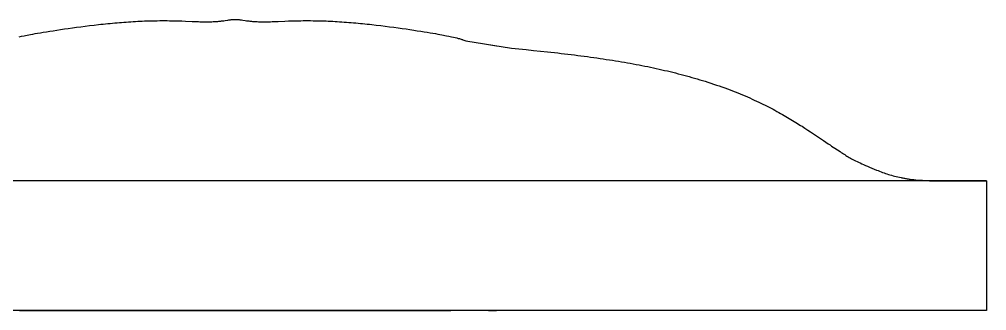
# Model space of a CAD drawing. Extents: x -260 to 260, y 0 to 101.
# Drawn here: x -74.8 to 260.4, y 0 to 101 of the extents above; entities that cross this region are included whole.
import ezdxf

# ---------------------------------------------------------------- set-up
doc = ezdxf.new("R2010")
doc.units = 0

# ---------------------------------------------------------------- blocks, each defined once
blk = doc.blocks.new('PART__FEATURE')
at = {"color": 0}
for p, q in [((-3.95, 100.5), (-3.47, 100.57)), ((-3.95, 100.5), (-3.47, 100.57)), ((-3.95, 100.5), (-3.47, 100.57)), ((-3.47, 100.57), (-2.61, 100.71)), ((-3.47, 100.57), (-2.61, 100.71)), ((-3.47, 100.57), (-2.61, 100.71)), ((-2.61, 100.71), (-2.2, 100.77)), ((-2.61, 100.71), (-2.2, 100.77)), ((-2.61, 100.71), (-2.2, 100.77)), ((-2.2, 100.77), (-1.79, 100.83)), ((-2.2, 100.77), (-1.79, 100.83)), ((-2.2, 100.77), (-1.79, 100.83)), ((-1.79, 100.83), (-1.59, 100.85)), ((-1.79, 100.83), (-1.59, 100.85)), ((-1.79, 100.83), (-1.59, 100.85)), ((-1.59, 100.85), (-1.38, 100.87)), ((-1.59, 100.85), (-1.38, 100.87)), ((-1.59, 100.85), (-1.38, 100.87)), ((-1.38, 100.87), (-1.17, 100.9)), ((-1.38, 100.87), (-1.17, 100.9)), ((-1.38, 100.87), (-1.17, 100.9)), ((-1.17, 100.9), (-0.95, 100.92)), ((-1.17, 100.9), (-0.95, 100.92)), ((-1.17, 100.9), (-0.95, 100.92)), ((-0.95, 100.92), (-0.73, 100.93)), ((-0.95, 100.92), (-0.73, 100.93)), ((-0.95, 100.92), (-0.73, 100.93)), ((-0.73, 100.93), (-0.49, 100.95)), ((-0.73, 100.93), (-0.49, 100.95)), ((-0.73, 100.93), (-0.49, 100.95)), ((-0.49, 100.95), (-0.25, 100.96)), ((-0.49, 100.95), (-0.25, 100.96)), ((-0.49, 100.95), (-0.25, 100.96)), ((-0.25, 100.96), (0, 100.96)), ((-0.25, 100.96), (0, 100.96)), ((-0.25, 100.96), (0, 100.96)), ((0, 100.96), (0.25, 100.96)), ((0, 100.96), (0.25, 100.96)), ((0, 100.96), (0.25, 100.96)), ((0.25, 100.96), (0.49, 100.95)), ((0.25, 100.96), (0.49, 100.95)), ((0.25, 100.96), (0.49, 100.95)), ((0.49, 100.95), (0.73, 100.93)), ((0.49, 100.95), (0.73, 100.93)), ((0.49, 100.95), (0.73, 100.93)), ((0.73, 100.93), (0.95, 100.92)), ((0.73, 100.93), (0.95, 100.92)), ((0.73, 100.93), (0.95, 100.92)), ((0.95, 100.92), (1.17, 100.9)), ((0.95, 100.92), (1.17, 100.9)), ((0.95, 100.92), (1.17, 100.9)), ((1.17, 100.9), (1.38, 100.87)), ((1.17, 100.9), (1.38, 100.87)), ((1.17, 100.9), (1.38, 100.87)), ((1.38, 100.87), (1.59, 100.85)), ((1.38, 100.87), (1.59, 100.85)), ((1.38, 100.87), (1.59, 100.85)), ((1.59, 100.85), (1.79, 100.83)), ((1.59, 100.85), (1.79, 100.83)), ((1.59, 100.85), (1.79, 100.83)), ((1.79, 100.83), (2.2, 100.77)), ((1.79, 100.83), (2.2, 100.77)), ((1.79, 100.83), (2.2, 100.77)), ((2.2, 100.77), (2.61, 100.71)), ((2.2, 100.77), (2.61, 100.71)), ((2.2, 100.77), (2.61, 100.71)), ((2.61, 100.71), (3.47, 100.57)), ((2.61, 100.71), (3.47, 100.57)), ((2.61, 100.71), (3.47, 100.57)), ((3.47, 100.57), (3.95, 100.5)), ((3.47, 100.57), (3.95, 100.5)), ((3.47, 100.57), (3.95, 100.5)), ((-63.08, 97.03), (-61.83, 97.22)), ((-63.08, 97.03), (-61.83, 97.22)), ((-63.08, 97.03), (-61.83, 97.22)), ((-61.83, 97.22), (-60.54, 97.42)), ((-61.83, 97.22), (-60.54, 97.42)), ((-61.83, 97.22), (-60.54, 97.42)), ((-60.54, 97.42), (-59.2, 97.62)), ((-60.54, 97.42), (-59.2, 97.62)), ((-60.54, 97.42), (-59.2, 97.62)), ((-59.2, 97.62), (-57.83, 97.81)), ((-59.2, 97.62), (-57.83, 97.81)), ((-59.2, 97.62), (-57.83, 97.81)), ((-57.83, 97.81), (-56.41, 98.01)), ((-57.83, 97.81), (-56.41, 98.01)), ((-57.83, 97.81), (-56.41, 98.01)), ((-56.41, 98.01), (-54.96, 98.21)), ((-56.41, 98.01), (-54.96, 98.21)), ((-56.41, 98.01), (-54.96, 98.21)), ((-54.96, 98.21), (-53.48, 98.41)), ((-54.96, 98.21), (-53.48, 98.41)), ((-54.96, 98.21), (-53.48, 98.41)), ((-53.48, 98.41), (-51.98, 98.6)), ((-53.48, 98.41), (-51.98, 98.6)), ((-53.48, 98.41), (-51.98, 98.6)), ((-51.98, 98.6), (-50.45, 98.79)), ((-51.98, 98.6), (-50.45, 98.79)), ((-51.98, 98.6), (-50.45, 98.79)), ((-50.45, 98.79), (-48.89, 98.97)), ((-50.45, 98.79), (-48.89, 98.97)), ((-50.45, 98.79), (-48.89, 98.97)), ((-48.89, 98.97), (-47.33, 99.15)), ((-48.89, 98.97), (-47.33, 99.15)), ((-48.89, 98.97), (-47.33, 99.15)), ((-47.33, 99.15), (-46.54, 99.24)), ((-47.33, 99.15), (-46.54, 99.24)), ((-47.33, 99.15), (-46.54, 99.24)), ((-46.54, 99.24), (-45.74, 99.32)), ((-46.54, 99.24), (-45.74, 99.32)), ((-46.54, 99.24), (-45.74, 99.32)), ((-45.74, 99.32), (-44.95, 99.4)), ((-45.74, 99.32), (-44.95, 99.4)), ((-45.74, 99.32), (-44.95, 99.4)), ((-44.95, 99.4), (-44.15, 99.48)), ((-44.95, 99.4), (-44.15, 99.48)), ((-44.95, 99.4), (-44.15, 99.48)), ((-44.15, 99.48), (-43.35, 99.56)), ((-44.15, 99.48), (-43.35, 99.56)), ((-44.15, 99.48), (-43.35, 99.56)), ((-43.35, 99.56), (-42.55, 99.64)), ((-43.35, 99.56), (-42.55, 99.64)), ((-43.35, 99.56), (-42.55, 99.64)), ((-42.55, 99.64), (-41.75, 99.71)), ((-42.55, 99.64), (-41.75, 99.71)), ((-42.55, 99.64), (-41.75, 99.71)), ((-41.75, 99.71), (-40.95, 99.78)), ((-41.75, 99.71), (-40.95, 99.78)), ((-41.75, 99.71), (-40.95, 99.78)), ((-40.95, 99.78), (-40.15, 99.85)), ((-40.95, 99.78), (-40.15, 99.85)), ((-40.95, 99.78), (-40.15, 99.85)), ((-40.15, 99.85), (-39.35, 99.92)), ((-40.15, 99.85), (-39.35, 99.92)), ((-40.15, 99.85), (-39.35, 99.92)), ((-39.35, 99.92), (-38.55, 99.98)), ((-39.35, 99.92), (-38.55, 99.98)), ((-39.35, 99.92), (-38.55, 99.98)), ((-38.55, 99.98), (-37.75, 100.04)), ((-38.55, 99.98), (-37.75, 100.04)), ((-38.55, 99.98), (-37.75, 100.04)), ((-37.75, 100.04), (-36.95, 100.1)), ((-37.75, 100.04), (-36.95, 100.1)), ((-37.75, 100.04), (-36.95, 100.1)), ((-36.95, 100.1), (-36.16, 100.15)), ((-36.95, 100.1), (-36.16, 100.15)), ((-36.95, 100.1), (-36.16, 100.15)), ((-36.16, 100.15), (-35.37, 100.2)), ((-36.16, 100.15), (-35.37, 100.2)), ((-36.16, 100.15), (-35.37, 100.2)), ((-35.37, 100.2), (-34.58, 100.25)), ((-35.37, 100.2), (-34.58, 100.25)), ((-35.37, 100.2), (-34.58, 100.25)), ((-34.58, 100.25), (-33.79, 100.29)), ((-34.58, 100.25), (-33.79, 100.29)), ((-34.58, 100.25), (-33.79, 100.29)), ((-33.79, 100.29), (-33.01, 100.33)), ((-33.79, 100.29), (-33.01, 100.33)), ((-33.79, 100.29), (-33.01, 100.33)), ((-33.01, 100.33), (-32.23, 100.37)), ((-33.01, 100.33), (-32.23, 100.37)), ((-33.01, 100.33), (-32.23, 100.37)), ((-32.23, 100.37), (-31.46, 100.4)), ((-32.23, 100.37), (-31.46, 100.4)), ((-32.23, 100.37), (-31.46, 100.4)), ((-31.46, 100.4), (-30.69, 100.42)), ((-31.46, 100.4), (-30.69, 100.42)), ((-31.46, 100.4), (-30.69, 100.42)), ((-30.69, 100.42), (-29.93, 100.45)), ((-30.69, 100.42), (-29.93, 100.45)), ((-30.69, 100.42), (-29.93, 100.45)), ((-29.93, 100.45), (-28.93, 100.47)), ((-29.93, 100.45), (-28.93, 100.47)), ((-29.93, 100.45), (-28.93, 100.47)), ((-28.93, 100.47), (-27.97, 100.49)), ((-28.93, 100.47), (-27.97, 100.49)), ((-28.93, 100.47), (-27.97, 100.49)), ((-27.97, 100.49), (-27.03, 100.5)), ((-27.97, 100.49), (-27.03, 100.5)), ((-27.97, 100.49), (-27.03, 100.5)), ((-27.03, 100.5), (-26.13, 100.51)), ((-27.03, 100.5), (-26.13, 100.51)), ((-27.03, 100.5), (-26.13, 100.51)), ((-26.13, 100.51), (-25.25, 100.52)), ((-26.13, 100.51), (-25.25, 100.52)), ((-26.13, 100.51), (-25.25, 100.52)), ((-25.25, 100.52), (-24.39, 100.51)), ((-25.25, 100.52), (-24.39, 100.51)), ((-25.25, 100.52), (-24.39, 100.51)), ((-24.39, 100.51), (-23.57, 100.51)), ((-24.39, 100.51), (-23.57, 100.51)), ((-24.39, 100.51), (-23.57, 100.51)), ((-23.57, 100.51), (-22.77, 100.5)), ((-23.57, 100.51), (-22.77, 100.5)), ((-23.57, 100.51), (-22.77, 100.5)), ((-22.77, 100.5), (-22, 100.49)), ((-22.77, 100.5), (-22, 100.49)), ((-22.77, 100.5), (-22, 100.49)), ((-22, 100.49), (-21.24, 100.47)), ((-22, 100.49), (-21.24, 100.47)), ((-22, 100.49), (-21.24, 100.47)), ((-21.24, 100.47), (-20.52, 100.46)), ((-21.24, 100.47), (-20.52, 100.46)), ((-21.24, 100.47), (-20.52, 100.46)), ((-20.52, 100.46), (-19.81, 100.44)), ((-20.52, 100.46), (-19.81, 100.44)), ((-20.52, 100.46), (-19.81, 100.44)), ((-19.81, 100.44), (-19.13, 100.42)), ((-19.81, 100.44), (-19.13, 100.42)), ((-19.81, 100.44), (-19.13, 100.42)), ((-19.13, 100.42), (-18.46, 100.39)), ((-19.13, 100.42), (-18.46, 100.39)), ((-19.13, 100.42), (-18.46, 100.39)), ((-18.46, 100.39), (-17.19, 100.34)), ((-18.46, 100.39), (-17.19, 100.34)), ((-18.46, 100.39), (-17.19, 100.34)), ((-17.19, 100.34), (-14.87, 100.24)), ((-17.19, 100.34), (-14.87, 100.24)), ((-17.19, 100.34), (-14.87, 100.24)), ((-14.87, 100.24), (-13.79, 100.2)), ((-14.87, 100.24), (-13.79, 100.2)), ((-14.87, 100.24), (-13.79, 100.2)), ((-13.79, 100.2), (-12.77, 100.16)), ((-13.79, 100.2), (-12.77, 100.16)), ((-13.79, 100.2), (-12.77, 100.16)), ((-12.77, 100.16), (-12.28, 100.14)), ((-12.77, 100.16), (-12.28, 100.14)), ((-12.77, 100.16), (-12.28, 100.14)), ((-12.28, 100.14), (-11.8, 100.12)), ((-12.28, 100.14), (-11.8, 100.12)), ((-12.28, 100.14), (-11.8, 100.12)), ((-11.8, 100.12), (-11.33, 100.11)), ((-11.8, 100.12), (-11.33, 100.11)), ((-11.8, 100.12), (-11.33, 100.11)), ((-11.33, 100.11), (-10.86, 100.11)), ((-11.33, 100.11), (-10.86, 100.11)), ((-11.33, 100.11), (-10.86, 100.11)), ((-10.86, 100.11), (-10.41, 100.1)), ((-10.86, 100.11), (-10.41, 100.1)), ((-10.86, 100.11), (-10.41, 100.1)), ((-10.41, 100.1), (-9.96, 100.1)), ((-10.41, 100.1), (-9.96, 100.1)), ((-10.41, 100.1), (-9.96, 100.1)), ((-9.96, 100.1), (-9.51, 100.11)), ((-9.96, 100.1), (-9.51, 100.11)), ((-9.96, 100.1), (-9.51, 100.11)), ((-9.51, 100.11), (-9.08, 100.12)), ((-9.51, 100.11), (-9.08, 100.12)), ((-9.51, 100.11), (-9.08, 100.12)), ((-9.08, 100.12), (-8.56, 100.13)), ((-9.08, 100.12), (-8.56, 100.13)), ((-9.08, 100.12), (-8.56, 100.13)), ((-8.56, 100.13), (-8.08, 100.15)), ((-8.56, 100.13), (-8.08, 100.15)), ((-8.56, 100.13), (-8.08, 100.15)), ((-8.08, 100.15), (-7.62, 100.17)), ((-8.08, 100.15), (-7.62, 100.17)), ((-8.08, 100.15), (-7.62, 100.17)), ((-7.62, 100.17), (-7.19, 100.19)), ((-7.62, 100.17), (-7.19, 100.19)), ((-7.62, 100.17), (-7.19, 100.19)), ((-7.19, 100.19), (-6.78, 100.22)), ((-7.19, 100.19), (-6.78, 100.22)), ((-7.19, 100.19), (-6.78, 100.22)), ((-6.78, 100.22), (-6.4, 100.25)), ((-6.78, 100.22), (-6.4, 100.25)), ((-6.78, 100.22), (-6.4, 100.25)), ((-6.4, 100.25), (-6.03, 100.27)), ((-6.4, 100.25), (-6.03, 100.27)), ((-6.4, 100.25), (-6.03, 100.27)), ((-6.03, 100.27), (-5.68, 100.3)), ((-6.03, 100.27), (-5.68, 100.3)), ((-6.03, 100.27), (-5.68, 100.3)), ((-5.68, 100.3), (-5.36, 100.34)), ((-5.68, 100.3), (-5.36, 100.34)), ((-5.68, 100.3), (-5.36, 100.34)), ((-5.36, 100.34), (-5.04, 100.37)), ((-5.36, 100.34), (-5.04, 100.37)), ((-5.36, 100.34), (-5.04, 100.37)), ((-5.04, 100.37), (-4.75, 100.4)), ((-5.04, 100.37), (-4.75, 100.4)), ((-5.04, 100.37), (-4.75, 100.4)), ((-4.75, 100.4), (-4.47, 100.43)), ((-4.75, 100.4), (-4.47, 100.43)), ((-4.75, 100.4), (-4.47, 100.43)), ((-4.47, 100.43), (-3.95, 100.5)), ((-4.47, 100.43), (-3.95, 100.5)), ((-4.47, 100.43), (-3.95, 100.5)), ((3.95, 100.5), (4.47, 100.43)), ((3.95, 100.5), (4.47, 100.43)), ((3.95, 100.5), (4.47, 100.43)), ((4.47, 100.43), (4.75, 100.4)), ((4.47, 100.43), (4.75, 100.4)), ((4.47, 100.43), (4.75, 100.4)), ((4.75, 100.4), (5.04, 100.37)), ((4.75, 100.4), (5.04, 100.37)), ((4.75, 100.4), (5.04, 100.37)), ((5.04, 100.37), (5.36, 100.34)), ((5.04, 100.37), (5.36, 100.34)), ((5.04, 100.37), (5.36, 100.34)), ((5.36, 100.34), (5.68, 100.3)), ((5.36, 100.34), (5.68, 100.3)), ((5.36, 100.34), (5.68, 100.3)), ((5.68, 100.3), (6.03, 100.27)), ((5.68, 100.3), (6.03, 100.27)), ((5.68, 100.3), (6.03, 100.27)), ((6.03, 100.27), (6.4, 100.25)), ((6.03, 100.27), (6.4, 100.25)), ((6.03, 100.27), (6.4, 100.25)), ((6.4, 100.25), (6.78, 100.22)), ((6.4, 100.25), (6.78, 100.22)), ((6.4, 100.25), (6.78, 100.22)), ((6.78, 100.22), (7.19, 100.19)), ((6.78, 100.22), (7.19, 100.19)), ((6.78, 100.22), (7.19, 100.19)), ((7.19, 100.19), (7.62, 100.17)), ((7.19, 100.19), (7.62, 100.17)), ((7.19, 100.19), (7.62, 100.17)), ((7.62, 100.17), (8.08, 100.15)), ((7.62, 100.17), (8.08, 100.15)), ((7.62, 100.17), (8.08, 100.15)), ((8.08, 100.15), (8.56, 100.13)), ((8.08, 100.15), (8.56, 100.13)), ((8.08, 100.15), (8.56, 100.13)), ((8.56, 100.13), (9.08, 100.12)), ((8.56, 100.13), (9.08, 100.12)), ((8.56, 100.13), (9.08, 100.12)), ((9.08, 100.12), (9.51, 100.11)), ((9.08, 100.12), (9.51, 100.11)), ((9.08, 100.12), (9.51, 100.11)), ((9.51, 100.11), (9.96, 100.1)), ((9.51, 100.11), (9.96, 100.1)), ((9.51, 100.11), (9.96, 100.1)), ((9.96, 100.1), (10.41, 100.1)), ((9.96, 100.1), (10.41, 100.1)), ((9.96, 100.1), (10.41, 100.1)), ((10.41, 100.1), (10.86, 100.11)), ((10.41, 100.1), (10.86, 100.11)), ((10.41, 100.1), (10.86, 100.11)), ((10.86, 100.11), (11.33, 100.11)), ((10.86, 100.11), (11.33, 100.11)), ((10.86, 100.11), (11.33, 100.11)), ((11.33, 100.11), (11.8, 100.12)), ((11.33, 100.11), (11.8, 100.12)), ((11.33, 100.11), (11.8, 100.12)), ((11.8, 100.12), (12.28, 100.14)), ((11.8, 100.12), (12.28, 100.14)), ((11.8, 100.12), (12.28, 100.14)), ((12.28, 100.14), (12.77, 100.16)), ((12.28, 100.14), (12.77, 100.16)), ((12.28, 100.14), (12.77, 100.16)), ((12.77, 100.16), (13.79, 100.2)), ((12.77, 100.16), (13.79, 100.2)), ((12.77, 100.16), (13.79, 100.2)), ((13.79, 100.2), (14.87, 100.24)), ((13.79, 100.2), (14.87, 100.24)), ((13.79, 100.2), (14.87, 100.24)), ((14.87, 100.24), (17.19, 100.34)), ((14.87, 100.24), (17.19, 100.34)), ((14.87, 100.24), (17.19, 100.34)), ((17.19, 100.34), (18.46, 100.39)), ((17.19, 100.34), (18.46, 100.39)), ((17.19, 100.34), (18.46, 100.39)), ((18.46, 100.39), (19.13, 100.42)), ((18.46, 100.39), (19.13, 100.42)), ((18.46, 100.39), (19.13, 100.42)), ((19.13, 100.42), (19.81, 100.44)), ((19.13, 100.42), (19.81, 100.44)), ((19.13, 100.42), (19.81, 100.44)), ((19.81, 100.44), (20.52, 100.46)), ((19.81, 100.44), (20.52, 100.46)), ((19.81, 100.44), (20.52, 100.46)), ((20.52, 100.46), (21.24, 100.47)), ((20.52, 100.46), (21.24, 100.47)), ((20.52, 100.46), (21.24, 100.47)), ((21.24, 100.47), (22, 100.49)), ((21.24, 100.47), (22, 100.49)), ((21.24, 100.47), (22, 100.49)), ((22, 100.49), (22.77, 100.5)), ((22, 100.49), (22.77, 100.5)), ((22, 100.49), (22.77, 100.5)), ((22.77, 100.5), (23.57, 100.51)), ((22.77, 100.5), (23.57, 100.51)), ((22.77, 100.5), (23.57, 100.51)), ((23.57, 100.51), (24.39, 100.51)), ((23.57, 100.51), (24.39, 100.51)), ((23.57, 100.51), (24.39, 100.51)), ((24.39, 100.51), (25.25, 100.52)), ((24.39, 100.51), (25.25, 100.52)), ((24.39, 100.51), (25.25, 100.52)), ((25.25, 100.52), (26.13, 100.51)), ((25.25, 100.52), (26.13, 100.51)), ((25.25, 100.52), (26.13, 100.51)), ((26.13, 100.51), (27.03, 100.5)), ((26.13, 100.51), (27.03, 100.5)), ((26.13, 100.51), (27.03, 100.5)), ((27.03, 100.5), (27.97, 100.49)), ((27.03, 100.5), (27.97, 100.49)), ((27.03, 100.5), (27.97, 100.49)), ((27.97, 100.49), (28.93, 100.47)), ((27.97, 100.49), (28.93, 100.47)), ((27.97, 100.49), (28.93, 100.47)), ((28.93, 100.47), (29.93, 100.45)), ((28.93, 100.47), (29.93, 100.45)), ((28.93, 100.47), (29.93, 100.45)), ((29.93, 100.45), (30.69, 100.42)), ((29.93, 100.45), (30.69, 100.42)), ((29.93, 100.45), (30.69, 100.42)), ((30.69, 100.42), (31.46, 100.4)), ((30.69, 100.42), (31.46, 100.4)), ((30.69, 100.42), (31.46, 100.4)), ((31.46, 100.4), (32.23, 100.37)), ((31.46, 100.4), (32.23, 100.37)), ((31.46, 100.4), (32.23, 100.37)), ((32.23, 100.37), (33.01, 100.33)), ((32.23, 100.37), (33.01, 100.33)), ((32.23, 100.37), (33.01, 100.33)), ((33.01, 100.33), (33.79, 100.29)), ((33.01, 100.33), (33.79, 100.29)), ((33.01, 100.33), (33.79, 100.29)), ((33.79, 100.29), (34.58, 100.25)), ((33.79, 100.29), (34.58, 100.25)), ((33.79, 100.29), (34.58, 100.25)), ((34.58, 100.25), (35.37, 100.2)), ((34.58, 100.25), (35.37, 100.2)), ((34.58, 100.25), (35.37, 100.2)), ((35.37, 100.2), (36.16, 100.15)), ((35.37, 100.2), (36.16, 100.15)), ((35.37, 100.2), (36.16, 100.15)), ((36.16, 100.15), (36.95, 100.1)), ((36.16, 100.15), (36.95, 100.1)), ((36.16, 100.15), (36.95, 100.1)), ((36.95, 100.1), (37.75, 100.04)), ((36.95, 100.1), (37.75, 100.04)), ((36.95, 100.1), (37.75, 100.04)), ((37.75, 100.04), (38.55, 99.98)), ((37.75, 100.04), (38.55, 99.98)), ((37.75, 100.04), (38.55, 99.98)), ((38.55, 99.98), (39.35, 99.92)), ((38.55, 99.98), (39.35, 99.92)), ((38.55, 99.98), (39.35, 99.92)), ((39.35, 99.92), (40.15, 99.85)), ((39.35, 99.92), (40.15, 99.85)), ((39.35, 99.92), (40.15, 99.85)), ((40.15, 99.85), (40.95, 99.78)), ((40.15, 99.85), (40.95, 99.78)), ((40.15, 99.85), (40.95, 99.78)), ((40.95, 99.78), (41.75, 99.71)), ((40.95, 99.78), (41.75, 99.71)), ((40.95, 99.78), (41.75, 99.71)), ((41.75, 99.71), (42.55, 99.64)), ((41.75, 99.71), (42.55, 99.64)), ((41.75, 99.71), (42.55, 99.64)), ((42.55, 99.64), (43.35, 99.56)), ((42.55, 99.64), (43.35, 99.56)), ((42.55, 99.64), (43.35, 99.56)), ((43.35, 99.56), (44.15, 99.48)), ((43.35, 99.56), (44.15, 99.48)), ((43.35, 99.56), (44.15, 99.48)), ((44.15, 99.48), (44.95, 99.4)), ((44.15, 99.48), (44.95, 99.4)), ((44.15, 99.48), (44.95, 99.4)), ((44.95, 99.4), (45.74, 99.32)), ((44.95, 99.4), (45.74, 99.32)), ((44.95, 99.4), (45.74, 99.32)), ((45.74, 99.32), (46.54, 99.24)), ((45.74, 99.32), (46.54, 99.24)), ((45.74, 99.32), (46.54, 99.24)), ((46.54, 99.24), (47.33, 99.15)), ((46.54, 99.24), (47.33, 99.15)), ((46.54, 99.24), (47.33, 99.15)), ((47.33, 99.15), (48.89, 98.97)), ((47.33, 99.15), (48.89, 98.97)), ((47.33, 99.15), (48.89, 98.97)), ((48.89, 98.97), (50.45, 98.79)), ((48.89, 98.97), (50.45, 98.79)), ((48.89, 98.97), (50.45, 98.79)), ((50.45, 98.79), (51.98, 98.6)), ((50.45, 98.79), (51.98, 98.6)), ((50.45, 98.79), (51.98, 98.6)), ((51.98, 98.6), (53.48, 98.41)), ((51.98, 98.6), (53.48, 98.41)), ((51.98, 98.6), (53.48, 98.41)), ((53.48, 98.41), (54.96, 98.21)), ((53.48, 98.41), (54.96, 98.21)), ((53.48, 98.41), (54.96, 98.21)), ((54.96, 98.21), (56.41, 98.01)), ((54.96, 98.21), (56.41, 98.01)), ((54.96, 98.21), (56.41, 98.01)), ((56.41, 98.01), (57.83, 97.81)), ((56.41, 98.01), (57.83, 97.81)), ((56.41, 98.01), (57.83, 97.81)), ((57.83, 97.81), (59.2, 97.62)), ((57.83, 97.81), (59.2, 97.62)), ((57.83, 97.81), (59.2, 97.62)), ((59.2, 97.62), (60.54, 97.42)), ((59.2, 97.62), (60.54, 97.42)), ((59.2, 97.62), (60.54, 97.42)), ((60.54, 97.42), (61.83, 97.22)), ((60.54, 97.42), (61.83, 97.22)), ((60.54, 97.42), (61.83, 97.22)), ((61.83, 97.22), (63.08, 97.03)), ((61.83, 97.22), (63.08, 97.03)), ((61.83, 97.22), (63.08, 97.03)), ((-74.88, 94.95), (-74.06, 95.12)), ((-74.88, 94.95), (-74.06, 95.12)), ((-74.88, 94.95), (-74.06, 95.12)), ((-74.06, 95.12), (-73.15, 95.3)), ((-74.06, 95.12), (-73.15, 95.3)), ((-74.06, 95.12), (-73.15, 95.3)), ((-73.15, 95.3), (-72.66, 95.4)), ((-73.15, 95.3), (-72.66, 95.4)), ((-73.15, 95.3), (-72.66, 95.4)), ((-72.66, 95.4), (-72.13, 95.5)), ((-72.66, 95.4), (-72.13, 95.5)), ((-72.66, 95.4), (-72.13, 95.5)), ((-72.13, 95.5), (-71.56, 95.6)), ((-72.13, 95.5), (-71.56, 95.6)), ((-72.13, 95.5), (-71.56, 95.6)), ((-71.56, 95.6), (-70.9, 95.72)), ((-71.56, 95.6), (-70.9, 95.72)), ((-71.56, 95.6), (-70.9, 95.72)), ((-70.9, 95.72), (-70.16, 95.86)), ((-70.9, 95.72), (-70.16, 95.86)), ((-70.9, 95.72), (-70.16, 95.86)), ((-70.16, 95.86), (-69.34, 96)), ((-70.16, 95.86), (-69.34, 96)), ((-70.16, 95.86), (-69.34, 96)), ((-69.34, 96), (-68.46, 96.15)), ((-69.34, 96), (-68.46, 96.15)), ((-69.34, 96), (-68.46, 96.15)), ((-68.46, 96.15), (-67.51, 96.32)), ((-68.46, 96.15), (-67.51, 96.32)), ((-68.46, 96.15), (-67.51, 96.32)), ((-67.51, 96.32), (-66.49, 96.49)), ((-67.51, 96.32), (-66.49, 96.49)), ((-67.51, 96.32), (-66.49, 96.49)), ((-66.49, 96.49), (-65.41, 96.66)), ((-66.49, 96.49), (-65.41, 96.66)), ((-66.49, 96.49), (-65.41, 96.66)), ((-65.41, 96.66), (-64.27, 96.85)), ((-65.41, 96.66), (-64.27, 96.85)), ((-65.41, 96.66), (-64.27, 96.85)), ((-64.27, 96.85), (-63.08, 97.03)), ((-64.27, 96.85), (-63.08, 97.03)), ((-64.27, 96.85), (-63.08, 97.03)), ((63.08, 97.03), (64.27, 96.85)), ((63.08, 97.03), (64.27, 96.85)), ((63.08, 97.03), (64.27, 96.85)), ((64.27, 96.85), (65.41, 96.66)), ((64.27, 96.85), (65.41, 96.66)), ((64.27, 96.85), (65.41, 96.66)), ((65.41, 96.66), (66.49, 96.49)), ((65.41, 96.66), (66.49, 96.49)), ((65.41, 96.66), (66.49, 96.49)), ((66.49, 96.49), (67.51, 96.32)), ((66.49, 96.49), (67.51, 96.32)), ((66.49, 96.49), (67.51, 96.32)), ((67.51, 96.32), (68.46, 96.15)), ((67.51, 96.32), (68.46, 96.15)), ((67.51, 96.32), (68.46, 96.15)), ((68.46, 96.15), (69.34, 96)), ((68.46, 96.15), (69.34, 96)), ((68.46, 96.15), (69.34, 96)), ((69.34, 96), (70.16, 95.86)), ((69.34, 96), (70.16, 95.86)), ((69.34, 96), (70.16, 95.86)), ((70.16, 95.86), (70.9, 95.72)), ((70.16, 95.86), (70.9, 95.72)), ((70.16, 95.86), (70.9, 95.72)), ((70.9, 95.72), (71.56, 95.6)), ((70.9, 95.72), (71.56, 95.6)), ((70.9, 95.72), (71.56, 95.6)), ((71.56, 95.6), (72.13, 95.5)), ((71.56, 95.6), (72.13, 95.5)), ((71.56, 95.6), (72.13, 95.5)), ((72.13, 95.5), (72.66, 95.4)), ((72.13, 95.5), (72.66, 95.4)), ((72.13, 95.5), (72.66, 95.4)), ((72.66, 95.4), (73.15, 95.3)), ((72.66, 95.4), (73.15, 95.3)), ((72.66, 95.4), (73.15, 95.3)), ((73.15, 95.3), (74.06, 95.12)), ((73.15, 95.3), (74.06, 95.12)), ((73.15, 95.3), (74.06, 95.12)), ((74.06, 95.12), (74.88, 94.95)), ((74.06, 95.12), (74.88, 94.95)), ((74.06, 95.12), (74.88, 94.95)), ((74.88, 94.95), (75.6, 94.79)), ((74.88, 94.95), (75.6, 94.79)), ((74.88, 94.95), (75.6, 94.79)), ((75.6, 94.79), (76.23, 94.64)), ((75.6, 94.79), (76.23, 94.64)), ((75.6, 94.79), (76.23, 94.64)), ((76.23, 94.64), (76.78, 94.51)), ((76.23, 94.64), (76.78, 94.51)), ((76.23, 94.64), (76.78, 94.51)), ((76.78, 94.51), (77.25, 94.38)), ((76.78, 94.51), (77.25, 94.38)), ((76.78, 94.51), (77.25, 94.38)), ((77.25, 94.38), (77.65, 94.28)), ((77.25, 94.38), (77.65, 94.28)), ((77.25, 94.38), (77.65, 94.28)), ((77.65, 94.28), (77.98, 94.18)), ((77.65, 94.28), (77.98, 94.18)), ((77.65, 94.28), (77.98, 94.18)), ((77.98, 94.18), (78.26, 94.09)), ((77.98, 94.18), (78.26, 94.09)), ((77.98, 94.18), (78.26, 94.09)), ((78.26, 94.09), (78.47, 94.02)), ((78.26, 94.09), (78.47, 94.02)), ((78.26, 94.09), (78.47, 94.02)), ((78.47, 94.02), (78.63, 93.97)), ((78.47, 94.02), (78.63, 93.97)), ((78.47, 94.02), (78.63, 93.97)), ((78.63, 93.97), (78.75, 93.92)), ((78.63, 93.97), (78.75, 93.92)), ((78.63, 93.97), (78.75, 93.92)), ((78.75, 93.92), (78.83, 93.89)), ((78.75, 93.92), (78.83, 93.89)), ((78.75, 93.92), (78.83, 93.89)), ((78.83, 93.89), (78.89, 93.86)), ((78.83, 93.89), (78.89, 93.86)), ((78.83, 93.89), (78.89, 93.86)), ((78.89, 93.86), (79.85, 93.5)), ((78.89, 93.86), (79.85, 93.5)), ((78.89, 93.86), (79.85, 93.5)), ((79.85, 93.5), (95.73, 90.97)), ((79.85, 93.5), (95.73, 90.97)), ((79.85, 93.5), (95.73, 90.97)), ((87.73, 92.24, 56.21), (90.53, 91.79, 39.01)), ((87.73, 92.24, 82.96), (90.53, 91.79, 65.76)), ((95.73, 90.97), (98.29, 90.72)), ((95.73, 90.97), (98.29, 90.72)), ((95.73, 90.97), (98.29, 90.72)), ((98.29, 90.72), (100.82, 90.47)), ((98.29, 90.72), (100.82, 90.47)), ((98.29, 90.72), (100.82, 90.47)), ((100.82, 90.47), (103.31, 90.22)), ((100.82, 90.47), (103.31, 90.22)), ((100.82, 90.47), (103.31, 90.22)), ((103.31, 90.22), (105.77, 89.97)), ((103.31, 90.22), (105.77, 89.97)), ((103.31, 90.22), (105.77, 89.97)), ((105.77, 89.97), (108.19, 89.71)), ((105.77, 89.97), (108.19, 89.71)), ((105.77, 89.97), (108.19, 89.71)), ((108.19, 89.71), (109.39, 89.58)), ((108.19, 89.71), (109.39, 89.58)), ((108.19, 89.71), (109.39, 89.58)), ((109.39, 89.58), (110.58, 89.44)), ((109.39, 89.58), (110.58, 89.44)), ((109.39, 89.58), (110.58, 89.44)), ((110.58, 89.44), (111.76, 89.31)), ((110.58, 89.44), (111.76, 89.31)), ((110.58, 89.44), (111.76, 89.31)), ((111.76, 89.31), (112.93, 89.18)), ((111.76, 89.31), (112.93, 89.18)), ((111.76, 89.31), (112.93, 89.18)), ((112.93, 89.18), (114.09, 89.04)), ((112.93, 89.18), (114.09, 89.04)), ((112.93, 89.18), (114.09, 89.04)), ((114.09, 89.04), (115.25, 88.9)), ((114.09, 89.04), (115.25, 88.9)), ((114.09, 89.04), (115.25, 88.9)), ((115.25, 88.9), (116.4, 88.76)), ((115.25, 88.9), (116.4, 88.76)), ((115.25, 88.9), (116.4, 88.76)), ((116.4, 88.76), (117.54, 88.62)), ((116.4, 88.76), (117.54, 88.62)), ((116.4, 88.76), (117.54, 88.62)), ((117.54, 88.62), (118.67, 88.48)), ((117.54, 88.62), (118.67, 88.48)), ((117.54, 88.62), (118.67, 88.48)), ((118.67, 88.48), (119.8, 88.33)), ((118.67, 88.48), (119.8, 88.33)), ((118.67, 88.48), (119.8, 88.33)), ((119.8, 88.33), (120.92, 88.19)), ((119.8, 88.33), (120.92, 88.19)), ((119.8, 88.33), (120.92, 88.19)), ((120.92, 88.19), (122.03, 88.04)), ((120.92, 88.19), (122.03, 88.04)), ((120.92, 88.19), (122.03, 88.04)), ((122.03, 88.04), (123.13, 87.89)), ((122.03, 88.04), (123.13, 87.89)), ((122.03, 88.04), (123.13, 87.89)), ((123.13, 87.89), (124.23, 87.74)), ((123.13, 87.89), (124.23, 87.74)), ((123.13, 87.89), (124.23, 87.74)), ((124.23, 87.74), (125.32, 87.58)), ((124.23, 87.74), (125.32, 87.58)), ((124.23, 87.74), (125.32, 87.58)), ((125.32, 87.58), (126.41, 87.42)), ((125.32, 87.58), (126.41, 87.42)), ((125.32, 87.58), (126.41, 87.42)), ((126.41, 87.42), (127.48, 87.27)), ((126.41, 87.42), (127.48, 87.27)), ((126.41, 87.42), (127.48, 87.27)), ((127.48, 87.27), (128.55, 87.1)), ((127.48, 87.27), (128.55, 87.1)), ((127.48, 87.27), (128.55, 87.1)), ((128.55, 87.1), (129.62, 86.94)), ((128.55, 87.1), (129.62, 86.94)), ((128.55, 87.1), (129.62, 86.94)), ((129.62, 86.94), (130.67, 86.78)), ((129.62, 86.94), (130.67, 86.78)), ((129.62, 86.94), (130.67, 86.78)), ((130.67, 86.78), (131.73, 86.61)), ((130.67, 86.78), (131.73, 86.61)), ((130.67, 86.78), (131.73, 86.61)), ((131.73, 86.61), (132.77, 86.44)), ((131.73, 86.61), (132.77, 86.44)), ((131.73, 86.61), (132.77, 86.44)), ((132.77, 86.44), (133.81, 86.26)), ((132.77, 86.44), (133.81, 86.26)), ((132.77, 86.44), (133.81, 86.26)), ((133.81, 86.26), (134.84, 86.09)), ((133.81, 86.26), (134.84, 86.09)), ((133.81, 86.26), (134.84, 86.09)), ((134.84, 86.09), (135.87, 85.91)), ((134.84, 86.09), (135.87, 85.91)), ((134.84, 86.09), (135.87, 85.91)), ((135.87, 85.91), (136.89, 85.72)), ((135.87, 85.91), (136.89, 85.72)), ((135.87, 85.91), (136.89, 85.72)), ((136.89, 85.72), (137.91, 85.54)), ((136.89, 85.72), (137.91, 85.54)), ((136.89, 85.72), (137.91, 85.54)), ((137.91, 85.54), (138.92, 85.35)), ((137.91, 85.54), (138.92, 85.35)), ((137.91, 85.54), (138.92, 85.35)), ((138.92, 85.35), (139.93, 85.16)), ((138.92, 85.35), (139.93, 85.16)), ((138.92, 85.35), (139.93, 85.16)), ((139.93, 85.16), (140.93, 84.97)), ((139.93, 85.16), (140.93, 84.97)), ((139.93, 85.16), (140.93, 84.97)), ((140.93, 84.97), (141.92, 84.77)), ((140.93, 84.97), (141.92, 84.77)), ((140.93, 84.97), (141.92, 84.77)), ((141.92, 84.77), (142.91, 84.57)), ((141.92, 84.77), (142.91, 84.57)), ((141.92, 84.77), (142.91, 84.57)), ((142.91, 84.57), (143.9, 84.37)), ((142.91, 84.57), (143.9, 84.37)), ((142.91, 84.57), (143.9, 84.37)), ((143.9, 84.37), (144.88, 84.16)), ((143.9, 84.37), (144.88, 84.16)), ((143.9, 84.37), (144.88, 84.16)), ((144.88, 84.16), (145.86, 83.95)), ((144.88, 84.16), (145.86, 83.95)), ((144.88, 84.16), (145.86, 83.95)), ((145.86, 83.95), (146.83, 83.73)), ((145.86, 83.95), (146.83, 83.73)), ((145.86, 83.95), (146.83, 83.73)), ((146.83, 83.73), (147.8, 83.52)), ((146.83, 83.73), (147.8, 83.52)), ((146.83, 83.73), (147.8, 83.52)), ((147.8, 83.52), (148.76, 83.29)), ((147.8, 83.52), (148.76, 83.29)), ((147.8, 83.52), (148.76, 83.29)), ((148.76, 83.29), (149.72, 83.07)), ((148.76, 83.29), (149.72, 83.07)), ((148.76, 83.29), (149.72, 83.07)), ((149.72, 83.07), (150.68, 82.84)), ((149.72, 83.07), (150.68, 82.84)), ((149.72, 83.07), (150.68, 82.84)), ((150.68, 82.84), (151.63, 82.61)), ((150.68, 82.84), (151.63, 82.61)), ((150.68, 82.84), (151.63, 82.61)), ((151.63, 82.61), (152.58, 82.37)), ((151.63, 82.61), (152.58, 82.37)), ((151.63, 82.61), (152.58, 82.37)), ((152.58, 82.37), (153.52, 82.13)), ((152.58, 82.37), (153.52, 82.13)), ((152.58, 82.37), (153.52, 82.13)), ((153.52, 82.13), (154.47, 81.89)), ((153.52, 82.13), (154.47, 81.89)), ((153.52, 82.13), (154.47, 81.89)), ((154.47, 81.89), (155.4, 81.64)), ((154.47, 81.89), (155.4, 81.64)), ((154.47, 81.89), (155.4, 81.64)), ((155.4, 81.64), (156.34, 81.38)), ((155.4, 81.64), (156.34, 81.38)), ((155.4, 81.64), (156.34, 81.38)), ((156.34, 81.38), (157.27, 81.13)), ((156.34, 81.38), (157.27, 81.13)), ((156.34, 81.38), (157.27, 81.13)), ((157.27, 81.13), (158.2, 80.86)), ((157.27, 81.13), (158.2, 80.86)), ((157.27, 81.13), (158.2, 80.86)), ((158.2, 80.86), (159.12, 80.6)), ((158.2, 80.86), (159.12, 80.6)), ((158.2, 80.86), (159.12, 80.6)), ((159.12, 80.6), (160.04, 80.33)), ((159.12, 80.6), (160.04, 80.33)), ((159.12, 80.6), (160.04, 80.33)), ((160.04, 80.33), (160.96, 80.05)), ((160.04, 80.33), (160.96, 80.05)), ((160.04, 80.33), (160.96, 80.05)), ((160.96, 80.05), (161.88, 79.77)), ((160.96, 80.05), (161.88, 79.77)), ((160.96, 80.05), (161.88, 79.77)), ((161.88, 79.77), (162.8, 79.49)), ((161.88, 79.77), (162.8, 79.49)), ((161.88, 79.77), (162.8, 79.49)), ((162.8, 79.49), (163.71, 79.2)), ((162.8, 79.49), (163.71, 79.2)), ((162.8, 79.49), (163.71, 79.2)), ((163.71, 79.2), (164.73, 78.87)), ((163.71, 79.2), (164.73, 78.87)), ((163.71, 79.2), (164.73, 78.87)), ((164.73, 78.87), (165.73, 78.54)), ((164.73, 78.87), (165.73, 78.54)), ((164.73, 78.87), (165.73, 78.54)), ((165.73, 78.54), (166.72, 78.2)), ((165.73, 78.54), (166.72, 78.2)), ((165.73, 78.54), (166.72, 78.2)), ((166.72, 78.2), (167.69, 77.87)), ((166.72, 78.2), (167.69, 77.87)), ((166.72, 78.2), (167.69, 77.87)), ((167.69, 77.87), (168.65, 77.53)), ((167.69, 77.87), (168.65, 77.53)), ((167.69, 77.87), (168.65, 77.53)), ((168.65, 77.53), (169.59, 77.19)), ((168.65, 77.53), (169.59, 77.19)), ((168.65, 77.53), (169.59, 77.19)), ((169.59, 77.19), (170.52, 76.85)), ((169.59, 77.19), (170.52, 76.85)), ((169.59, 77.19), (170.52, 76.85)), ((170.52, 76.85), (171.43, 76.5)), ((170.52, 76.85), (171.43, 76.5)), ((170.52, 76.85), (171.43, 76.5)), ((171.43, 76.5), (172.33, 76.16)), ((171.43, 76.5), (172.33, 76.16)), ((171.43, 76.5), (172.33, 76.16)), ((172.33, 76.16), (173.22, 75.81)), ((172.33, 76.16), (173.22, 75.81)), ((172.33, 76.16), (173.22, 75.81)), ((173.22, 75.81), (174.09, 75.46)), ((173.22, 75.81), (174.09, 75.46)), ((173.22, 75.81), (174.09, 75.46)), ((174.09, 75.46), (174.95, 75.11)), ((174.09, 75.46), (174.95, 75.11)), ((174.09, 75.46), (174.95, 75.11)), ((174.95, 75.11), (175.79, 74.76)), ((174.95, 75.11), (175.79, 74.76)), ((174.95, 75.11), (175.79, 74.76)), ((175.79, 74.76), (176.63, 74.41)), ((175.79, 74.76), (176.63, 74.41)), ((175.79, 74.76), (176.63, 74.41)), ((176.63, 74.41), (177.45, 74.06)), ((176.63, 74.41), (177.45, 74.06)), ((176.63, 74.41), (177.45, 74.06)), ((177.45, 74.06), (178.25, 73.71)), ((177.45, 74.06), (178.25, 73.71)), ((177.45, 74.06), (178.25, 73.71)), ((178.25, 73.71), (179.05, 73.35)), ((178.25, 73.71), (179.05, 73.35)), ((178.25, 73.71), (179.05, 73.35)), ((179.05, 73.35), (179.83, 73)), ((179.05, 73.35), (179.83, 73)), ((179.05, 73.35), (179.83, 73)), ((179.83, 73), (180.6, 72.64)), ((179.83, 73), (180.6, 72.64)), ((179.83, 73), (180.6, 72.64)), ((180.6, 72.64), (181.36, 72.28)), ((180.6, 72.64), (181.36, 72.28)), ((180.6, 72.64), (181.36, 72.28)), ((181.36, 72.28), (182.1, 71.93)), ((181.36, 72.28), (182.1, 71.93)), ((181.36, 72.28), (182.1, 71.93)), ((182.1, 71.93), (182.84, 71.57)), ((182.1, 71.93), (182.84, 71.57)), ((182.1, 71.93), (182.84, 71.57)), ((182.84, 71.57), (183.56, 71.21)), ((182.84, 71.57), (183.56, 71.21)), ((182.84, 71.57), (183.56, 71.21)), ((183.56, 71.21), (184.27, 70.86)), ((183.56, 71.21), (184.27, 70.86)), ((183.56, 71.21), (184.27, 70.86)), ((184.27, 70.86), (184.97, 70.5)), ((184.27, 70.86), (184.97, 70.5)), ((184.27, 70.86), (184.97, 70.5)), ((184.97, 70.5), (185.66, 70.14)), ((184.97, 70.5), (185.66, 70.14)), ((184.97, 70.5), (185.66, 70.14)), ((185.66, 70.14), (186.34, 69.79)), ((185.66, 70.14), (186.34, 69.79)), ((185.66, 70.14), (186.34, 69.79)), ((186.34, 69.79), (187, 69.43)), ((186.34, 69.79), (187, 69.43)), ((186.34, 69.79), (187, 69.43)), ((187, 69.43), (187.66, 69.08)), ((187, 69.43), (187.66, 69.08)), ((187, 69.43), (187.66, 69.08)), ((187.66, 69.08), (188.31, 68.72)), ((187.66, 69.08), (188.31, 68.72)), ((187.66, 69.08), (188.31, 68.72)), ((188.31, 68.72), (188.94, 68.37)), ((188.31, 68.72), (188.94, 68.37)), ((188.31, 68.72), (188.94, 68.37)), ((188.94, 68.37), (189.57, 68.02)), ((188.94, 68.37), (189.57, 68.02)), ((188.94, 68.37), (189.57, 68.02)), ((189.57, 68.02), (190.19, 67.66)), ((189.57, 68.02), (190.19, 67.66)), ((189.57, 68.02), (190.19, 67.66)), ((190.19, 67.66), (190.79, 67.31)), ((190.19, 67.66), (190.79, 67.31)), ((190.19, 67.66), (190.79, 67.31)), ((190.79, 67.31), (191.39, 66.96)), ((190.79, 67.31), (191.39, 66.96)), ((190.79, 67.31), (191.39, 66.96)), ((191.39, 66.96), (191.98, 66.62)), ((191.39, 66.96), (191.98, 66.62)), ((191.39, 66.96), (191.98, 66.62)), ((191.98, 66.62), (192.56, 66.27)), ((191.98, 66.62), (192.56, 66.27)), ((191.98, 66.62), (192.56, 66.27)), ((192.56, 66.27), (193.13, 65.92)), ((192.56, 66.27), (193.13, 65.92)), ((192.56, 66.27), (193.13, 65.92)), ((193.13, 65.92), (193.7, 65.58)), ((193.13, 65.92), (193.7, 65.58)), ((193.13, 65.92), (193.7, 65.58)), ((193.7, 65.58), (194.25, 65.24)), ((193.7, 65.58), (194.25, 65.24)), ((193.7, 65.58), (194.25, 65.24)), ((194.25, 65.24), (194.8, 64.9)), ((194.25, 65.24), (194.8, 64.9)), ((194.25, 65.24), (194.8, 64.9)), ((194.8, 64.9), (195.33, 64.56)), ((194.8, 64.9), (195.33, 64.56)), ((194.8, 64.9), (195.33, 64.56)), ((195.33, 64.56), (195.86, 64.22)), ((195.33, 64.56), (195.86, 64.22)), ((195.33, 64.56), (195.86, 64.22)), ((195.86, 64.22), (196.39, 63.89)), ((195.86, 64.22), (196.39, 63.89)), ((195.86, 64.22), (196.39, 63.89)), ((196.39, 63.89), (197.41, 63.23)), ((196.39, 63.89), (197.41, 63.23)), ((196.39, 63.89), (197.41, 63.23)), ((197.41, 63.23), (198.4, 62.58)), ((197.41, 63.23), (198.4, 62.58)), ((197.41, 63.23), (198.4, 62.58)), ((198.4, 62.58), (199.37, 61.94)), ((198.4, 62.58), (199.37, 61.94)), ((198.4, 62.58), (199.37, 61.94)), ((199.37, 61.94), (200.31, 61.31)), ((199.37, 61.94), (200.31, 61.31)), ((199.37, 61.94), (200.31, 61.31)), ((200.31, 61.31), (202.11, 60.09)), ((200.31, 61.31), (202.11, 60.09)), ((200.31, 61.31), (202.11, 60.09)), ((202.11, 60.09), (203.84, 58.93)), ((202.11, 60.09), (203.84, 58.93)), ((202.11, 60.09), (203.84, 58.93)), ((203.84, 58.93), (204.67, 58.38)), ((203.84, 58.93), (204.67, 58.38)), ((203.84, 58.93), (204.67, 58.38)), ((204.67, 58.38), (205.48, 57.84)), ((204.67, 58.38), (205.48, 57.84)), ((204.67, 58.38), (205.48, 57.84)), ((205.48, 57.84), (206.08, 57.44)), ((205.48, 57.84), (206.08, 57.44)), ((205.48, 57.84), (206.08, 57.44)), ((206.08, 57.44), (206.65, 57.06)), ((206.08, 57.44), (206.65, 57.06)), ((206.08, 57.44), (206.65, 57.06)), ((206.65, 57.06), (207.7, 56.36)), ((206.65, 57.06), (207.7, 56.36)), ((206.65, 57.06), (207.7, 56.36)), ((207.7, 56.36), (209.54, 55.13)), ((207.7, 56.36), (209.54, 55.13)), ((207.7, 56.36), (209.54, 55.13)), ((209.54, 55.13), (209.96, 54.85)), ((209.54, 55.13), (209.96, 54.85)), ((209.54, 55.13), (209.96, 54.85)), ((209.96, 54.85), (210.36, 54.59)), ((209.96, 54.85), (210.36, 54.59)), ((209.96, 54.85), (210.36, 54.59)), ((210.36, 54.59), (210.76, 54.33)), ((210.36, 54.59), (210.76, 54.33)), ((210.36, 54.59), (210.76, 54.33)), ((210.76, 54.33), (211.16, 54.08)), ((210.76, 54.33), (211.16, 54.08)), ((210.76, 54.33), (211.16, 54.08)), ((211.16, 54.08), (211.55, 53.83)), ((211.16, 54.08), (211.55, 53.83)), ((211.16, 54.08), (211.55, 53.83)), ((211.55, 53.83), (211.95, 53.59)), ((211.55, 53.83), (211.95, 53.59)), ((211.55, 53.83), (211.95, 53.59)), ((211.95, 53.59), (212.34, 53.35)), ((211.95, 53.59), (212.34, 53.35)), ((211.95, 53.59), (212.34, 53.35)), ((212.34, 53.35), (212.75, 53.11)), ((212.34, 53.35), (212.75, 53.11)), ((212.34, 53.35), (212.75, 53.11)), ((212.75, 53.11), (213.16, 52.88)), ((212.75, 53.11), (213.16, 52.88)), ((212.75, 53.11), (213.16, 52.88)), ((213.16, 52.88), (213.58, 52.65)), ((213.16, 52.88), (213.58, 52.65)), ((213.16, 52.88), (213.58, 52.65)), ((213.58, 52.65), (214.02, 52.41)), ((213.58, 52.65), (214.02, 52.41)), ((213.58, 52.65), (214.02, 52.41)), ((214.02, 52.41), (214.47, 52.17)), ((214.02, 52.41), (214.47, 52.17)), ((214.02, 52.41), (214.47, 52.17)), ((214.47, 52.17), (214.94, 51.93)), ((214.47, 52.17), (214.94, 51.93)), ((214.47, 52.17), (214.94, 51.93)), ((214.94, 51.93), (215.44, 51.69)), ((214.94, 51.93), (215.44, 51.69)), ((214.94, 51.93), (215.44, 51.69)), ((215.44, 51.69), (215.96, 51.44)), ((215.44, 51.69), (215.96, 51.44)), ((215.44, 51.69), (215.96, 51.44)), ((215.96, 51.44), (216.51, 51.18)), ((215.96, 51.44), (216.51, 51.18)), ((215.96, 51.44), (216.51, 51.18)), ((216.51, 51.18), (217.09, 50.91)), ((216.51, 51.18), (217.09, 50.91)), ((216.51, 51.18), (217.09, 50.91)), ((217.09, 50.91), (217.7, 50.64)), ((217.09, 50.91), (217.7, 50.64)), ((217.09, 50.91), (217.7, 50.64)), ((217.7, 50.64), (218.35, 50.35)), ((217.7, 50.64), (218.35, 50.35)), ((217.7, 50.64), (218.35, 50.35)), ((218.35, 50.35), (219.04, 50.06)), ((218.35, 50.35), (219.04, 50.06)), ((218.35, 50.35), (219.04, 50.06)), ((219.04, 50.06), (219.76, 49.75)), ((219.04, 50.06), (219.76, 49.75)), ((219.04, 50.06), (219.76, 49.75)), ((219.76, 49.75), (220.54, 49.42)), ((219.76, 49.75), (220.54, 49.42)), ((219.76, 49.75), (220.54, 49.42)), ((220.54, 49.42), (221.36, 49.08)), ((220.54, 49.42), (221.36, 49.08)), ((220.54, 49.42), (221.36, 49.08)), ((221.36, 49.08), (222.23, 48.73)), ((221.36, 49.08), (222.23, 48.73)), ((221.36, 49.08), (222.23, 48.73)), ((222.23, 48.73), (222.74, 48.52)), ((222.23, 48.73), (222.74, 48.52)), ((222.23, 48.73), (222.74, 48.52)), ((222.74, 48.52), (223.26, 48.32)), ((222.74, 48.52), (223.26, 48.32)), ((222.74, 48.52), (223.26, 48.32)), ((223.26, 48.32), (223.77, 48.12)), ((223.26, 48.32), (223.77, 48.12)), ((223.26, 48.32), (223.77, 48.12)), ((223.77, 48.12), (224.28, 47.93)), ((223.77, 48.12), (224.28, 47.93)), ((223.77, 48.12), (224.28, 47.93)), ((224.28, 47.93), (224.79, 47.75)), ((224.28, 47.93), (224.79, 47.75)), ((224.28, 47.93), (224.79, 47.75)), ((224.79, 47.75), (225.3, 47.57)), ((224.79, 47.75), (225.3, 47.57)), ((224.79, 47.75), (225.3, 47.57)), ((225.3, 47.57), (225.82, 47.39)), ((225.3, 47.57), (225.82, 47.39)), ((225.3, 47.57), (225.82, 47.39)), ((225.82, 47.39), (226.34, 47.23)), ((225.82, 47.39), (226.34, 47.23)), ((225.82, 47.39), (226.34, 47.23)), ((226.34, 47.23), (226.86, 47.07)), ((226.34, 47.23), (226.86, 47.07)), ((226.34, 47.23), (226.86, 47.07)), ((226.86, 47.07), (227.39, 46.91)), ((226.86, 47.07), (227.39, 46.91)), ((226.86, 47.07), (227.39, 46.91)), ((227.39, 46.91), (227.92, 46.76)), ((227.39, 46.91), (227.92, 46.76)), ((227.39, 46.91), (227.92, 46.76)), ((227.92, 46.76), (228.46, 46.62)), ((227.92, 46.76), (228.46, 46.62)), ((227.92, 46.76), (228.46, 46.62)), ((228.46, 46.62), (229.01, 46.48)), ((228.46, 46.62), (229.01, 46.48)), ((228.46, 46.62), (229.01, 46.48)), ((229.01, 46.48), (229.56, 46.35)), ((229.01, 46.48), (229.56, 46.35)), ((229.01, 46.48), (229.56, 46.35)), ((229.56, 46.35), (230.13, 46.22)), ((229.56, 46.35), (230.13, 46.22)), ((229.56, 46.35), (230.13, 46.22)), ((230.13, 46.22), (230.71, 46.1)), ((230.13, 46.22), (230.71, 46.1)), ((230.13, 46.22), (230.71, 46.1)), ((230.71, 46.1), (231, 46.04)), ((230.71, 46.1), (231, 46.04)), ((230.71, 46.1), (231, 46.04)), ((231, 46.04), (231.3, 45.99)), ((231, 46.04), (231.3, 45.99)), ((231, 46.04), (231.3, 45.99)), ((231.3, 45.99), (231.6, 45.93)), ((231.3, 45.99), (231.6, 45.93)), ((231.3, 45.99), (231.6, 45.93)), ((231.6, 45.93), (231.9, 45.88)), ((231.6, 45.93), (231.9, 45.88)), ((231.6, 45.93), (231.9, 45.88)), ((231.9, 45.88), (232.21, 45.82)), ((231.9, 45.88), (232.21, 45.82)), ((231.9, 45.88), (232.21, 45.82)), ((232.21, 45.82), (232.52, 45.77)), ((232.21, 45.82), (232.52, 45.77)), ((232.21, 45.82), (232.52, 45.77)), ((232.52, 45.77), (232.83, 45.72)), ((232.52, 45.77), (232.83, 45.72)), ((232.52, 45.77), (232.83, 45.72)), ((232.83, 45.72), (233.15, 45.68)), ((232.83, 45.72), (233.15, 45.68)), ((232.83, 45.72), (233.15, 45.68)), ((233.15, 45.68), (233.47, 45.63)), ((233.15, 45.68), (233.47, 45.63)), ((233.15, 45.68), (233.47, 45.63)), ((233.47, 45.63), (233.8, 45.59)), ((233.47, 45.63), (233.8, 45.59)), ((233.47, 45.63), (233.8, 45.59)), ((233.8, 45.59), (234.47, 45.5)), ((233.8, 45.59), (234.47, 45.5)), ((233.8, 45.59), (234.47, 45.5)), ((234.47, 45.5), (235.15, 45.42)), ((234.47, 45.5), (235.15, 45.42)), ((234.47, 45.5), (235.15, 45.42)), ((235.15, 45.42), (235.85, 45.35)), ((235.15, 45.42), (235.85, 45.35)), ((235.15, 45.42), (235.85, 45.35)), ((235.85, 45.35), (236.57, 45.28)), ((235.85, 45.35), (236.57, 45.28)), ((235.85, 45.35), (236.57, 45.28)), ((236.57, 45.28), (237.31, 45.22)), ((236.57, 45.28), (237.31, 45.22)), ((236.57, 45.28), (237.31, 45.22)), ((237.31, 45.22), (238.08, 45.17)), ((237.31, 45.22), (238.08, 45.17)), ((237.31, 45.22), (238.08, 45.17)), ((238.08, 45.17), (238.86, 45.12)), ((238.08, 45.17), (238.86, 45.12)), ((238.08, 45.17), (238.86, 45.12)), ((238.86, 45.12), (239.68, 45.07)), ((238.86, 45.12), (239.68, 45.07)), ((238.86, 45.12), (239.68, 45.07)), ((239.68, 45.07), (240.51, 45.04)), ((239.68, 45.07), (240.51, 45.04)), ((239.68, 45.07), (240.51, 45.04)), ((240.51, 45.04), (241.37, 45.01)), ((240.51, 45.04), (241.37, 45.01)), ((240.51, 45.04), (241.37, 45.01)), ((241.37, 45.01), (242.26, 44.98)), ((241.37, 45.01), (242.26, 44.98)), ((241.37, 45.01), (242.26, 44.98)), ((242.26, 44.98), (260.34, 44.99)), ((242.26, 44.98), (260.34, 44.99)), ((242.26, 44.98), (260.34, 44.99)), ((260.34, 44.99), (260.35, 0)), ((260.34, 44.99), (260.35, 0)), ((260.34, 44.99), (260.35, 0)), ((260.35, 0), (-260.35, 0)), ((260.35, 0), (-260.35, 0)), ((260.35, 0), (-260.35, 0)), ((244.47, 0, 0), (-244.47, 0, 0)), ((0, 0, -87.95), (0, 0, 318.45)), ((0, 0, 68.69), (0.01, 0, 68.69)), ((90.53, 0, 39.01), (87.73, 0, 56.21)), ((90.53, 0, 65.76), (87.73, 0, 82.96)), ((90.53, 0, 39.01), (87.73, 0, 56.21)), ((90.53, 0, 65.76), (87.73, 0, 82.96))]:
    blk.add_line(p, q, dxfattribs=at)
for points in [[(-59.02, 97.64), (-59.02, 97.64)], [(-14.07, 100.21), (-14.07, 100.21)], [(13.48, 100.18), (13.48, 100.18)], [(14.15, 100.21), (14.15, 100.21)], [(18.61, 100.4), (18.61, 100.4)], [(23.46, 100.51), (23.46, 100.51)], [(-63.31, 97), (-63.31, 97)], [(87.73, 92.24), (90.53, 91.79)], [(87.73, 92.24), (90.53, 91.79)], [(118.31, 88.52), (118.31, 88.52)], [(260.34, 44.99), (-260.35, 45)], [(-74.71, 0), (0, 0)], [(-74.49, 0), (-74.71, 0)], [(-69.95, 0), (-74.49, 0)], [(69.95, 0), (-69.95, 0)], [(-63.31, 0), (-63.31, 0)], [(-63.31, 0), (-63.31, 0)], [(-59.02, 0), (-59.02, 0)], [(-59.02, 0), (-59.02, 0)], [(-14.07, 0), (-14.07, 0)], [(-14.07, 0), (-14.07, 0)], [(0.01, 0), (74.71, 0)], [(13.48, 0), (13.48, 0)], [(13.48, 0), (13.48, 0)], [(14.15, 0), (14.15, 0)], [(14.15, 0), (14.15, 0)], [(18.61, 0), (18.61, 0)], [(23.46, 0), (23.46, 0)], [(23.46, 0), (23.46, 0)], [(74.49, 0), (69.95, 0)], [(74.71, 0), (74.49, 0)], [(87.73, 0), (90.53, 0)], [(87.73, 0), (90.53, 0)], [(87.73, 0), (90.53, 0)], [(87.73, 0), (90.53, 0)], [(118.31, 0), (118.31, 0)], [(118.31, 0), (118.31, 0)]]:
    blk.add_lwpolyline(points, dxfattribs=at)

msp = doc.modelspace()

# ---------------------------------------------------------------- block references
msp.add_blockref('PART__FEATURE', (0, 0))

doc.saveas('drawing.dxf')
